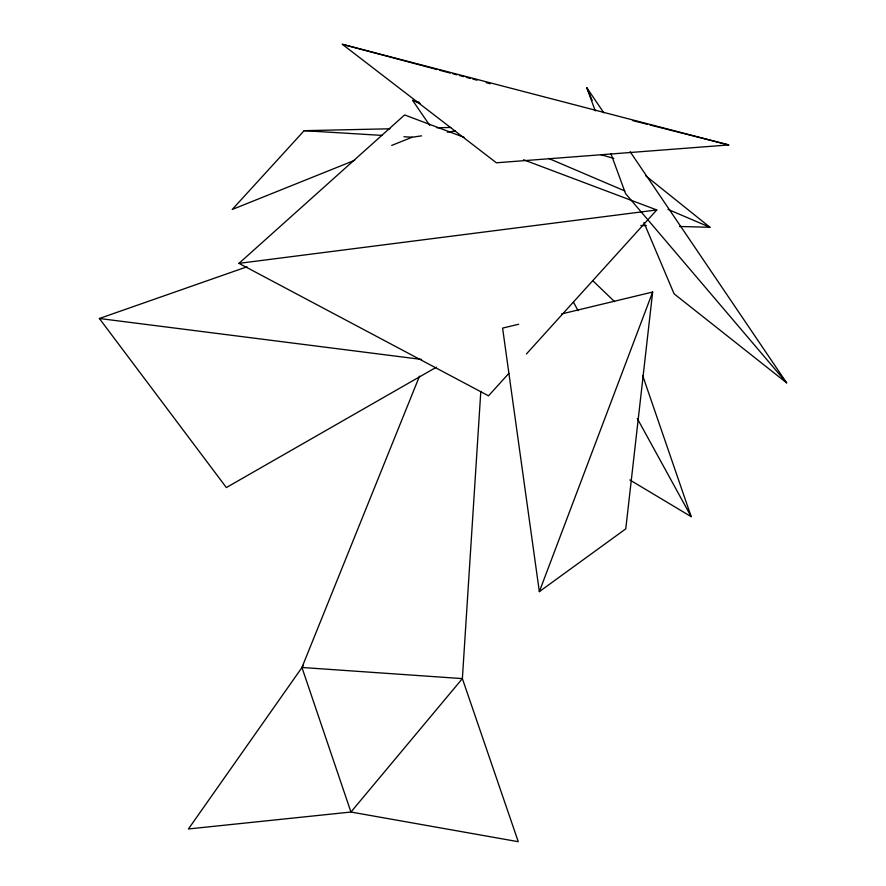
<?xml version="1.0" encoding="UTF-8"?>
<svg xmlns="http://www.w3.org/2000/svg" width="886" height="886" viewBox="0 0 886 886"><rect width="100%" height="100%" fill="white"/><g stroke="black" fill="none" stroke-linecap="round" stroke-linejoin="round"><path stroke-width="1.33" d="M480.799 391.479L462.37 678.61L518.266 841.7L350.945 812.03L188.452 828.964L303.555 665.253M561.547 313.943L652.65 292.037L625.771 528.864L539.341 591.638L502.595 328.108L518.675 324.243M539.341 591.638L652.65 292.037M301.938 667.479L462.37 678.61L350.945 812.03L301.938 667.479L419.499 376.196M508.863 373.36L488.518 395.82L238.987 263.352L404.614 114.947L464.098 137.352M526.428 353.957L656.77 209.949L523.582 159.768M389.918 128.791L304.164 130.674L232.221 209.484L354.699 160.288M436.41 367.192L226.351 487.566L99.376 318.495L246.995 266.797M391.69 145.426L412.101 137.23L421.603 135.857M447.364 132.158L455.504 130.984M238.987 263.352L656.77 209.949M728.724 144.939L496.381 162.791L342.339 44.3L728.724 144.939L650.125 125.004M436.931 127.761L450.764 127.462M640.833 225.487L646.37 225.631M679.529 226.484L709.941 227.27L645.828 175.86M304.164 130.674L382.043 135.403M403.905 136.732L412.101 137.23M99.376 318.495L421.514 359.417M632.814 120.607L647.467 124.328M342.339 44.3L436.953 69.518M439.611 70.227L450.276 73.073M452.945 73.782L456.943 74.845M459.601 75.554L463.599 76.628M466.269 77.337L470.267 78.4M472.936 79.109L476.923 80.172M486.259 82.664L490.257 83.727M429.71 125.336L412.621 100.384L419.244 102.289M600.664 154.607L613.909 158.428M412.621 100.384L420.241 103.64M548.578 158.406L624.807 190.944M668.011 209.384L709.941 227.27M629.835 479.935L691.18 516.66L642.782 375.885M630.145 151.716L786.624 382.841L674.091 293.82L643.912 222.552M592.656 280.574L614.585 301.661M786.624 382.841L625.56 193.602L610.886 153.544M595.281 110.905L586.765 87.648L603.809 112.821M573.43 302.148L578.093 310.632M637.289 418.491L691.18 516.66M586.765 87.648L592.158 100.373"/></g></svg>
